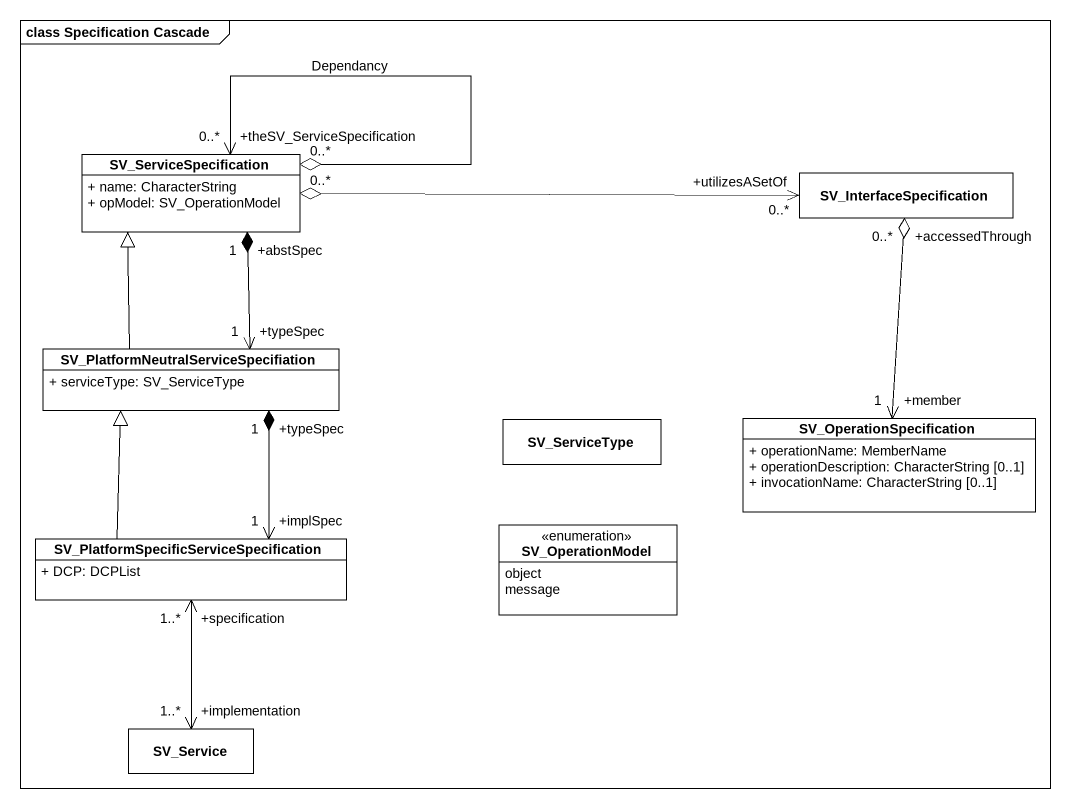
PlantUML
@startuml
mainframe class Specification Cascade
hide circle
hide empty members
skinparam classAttributeIconSize 0
class SV_ServiceSpecification {
  + name: CharacterString
  + opModel: SV_OperationModel
}
class SV_InterfaceSpecification
class "SV_PlatformNeutralServiceSpecifiation" as SV_PlatformNeutralServiceSpe {
  + serviceType: SV_ServiceType
}
class SV_ServiceType
class SV_OperationSpecification {
  + operationName: MemberName
  + operationDescription: CharacterString [0..1]
  + invocationName: CharacterString [0..1]
}
class "SV_PlatformSpecificServiceSpecification" as SV_PlatformSpecificServiceSp {
  + DCP: DCPList
}
enum SV_OperationModel {
  object
  message
}
class SV_Service
SV_ServiceSpecification "0..*" o--> "+theSV_ServiceSpecification\n0..*" SV_ServiceSpecification : Dependancy
SV_ServiceSpecification "0..*" o-right-> "+utilizesASetOf\n0..*" SV_InterfaceSpecification
SV_ServiceSpecification "+abstSpec\n1" *--> "+typeSpec\n1" SV_PlatformNeutralServiceSpe
SV_PlatformNeutralServiceSpe -up-|> SV_ServiceSpecification
SV_PlatformNeutralServiceSpe "+typeSpec\n1" *--> "+implSpec\n1" SV_PlatformSpecificServiceSp
SV_OperationSpecification "+member\n1" <-up-o "+accessedThrough\n0..*" SV_InterfaceSpecification
SV_PlatformSpecificServiceSp -up-|> SV_PlatformNeutralServiceSpe
SV_PlatformSpecificServiceSp "+specification\n1..*" <--> "+implementation\n1..*" SV_Service
@enduml
